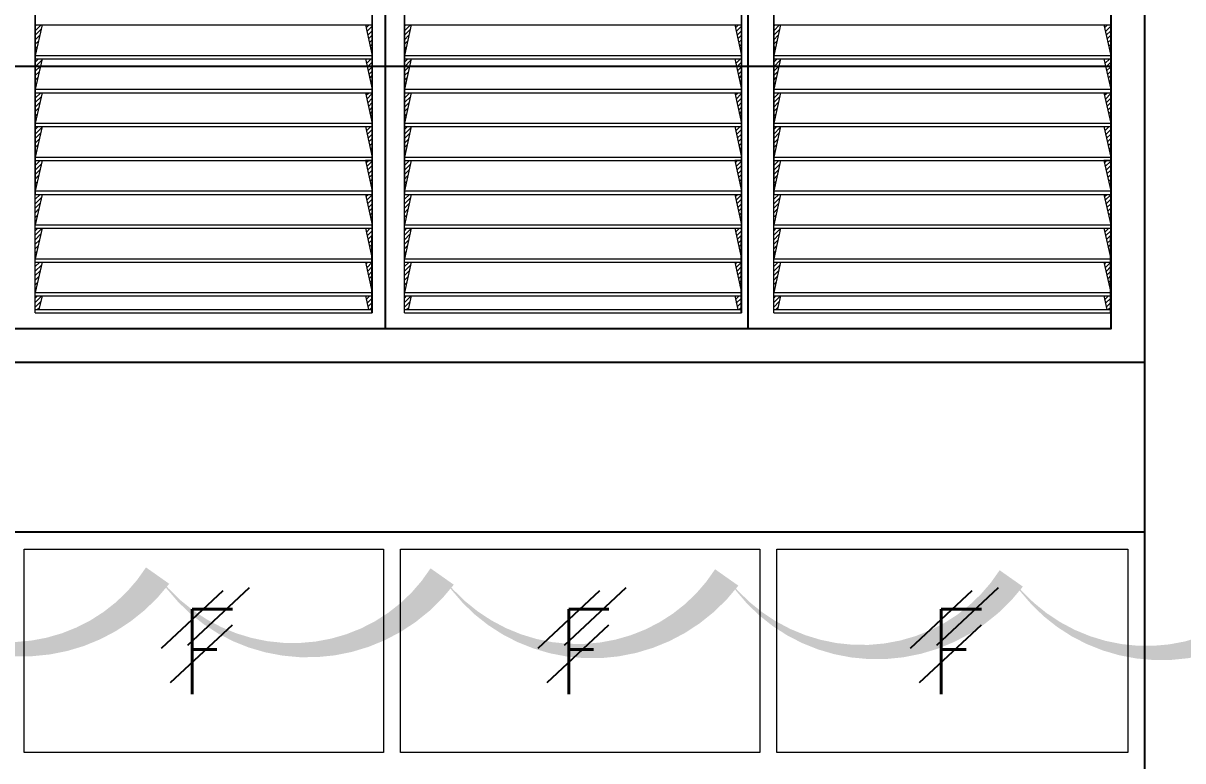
# Model space of a CAD drawing. Header units: inches. Extents: x 102027 to 175311, y -32523 to 10797.
# Drawn here: x 153179 to 156599, y -26188 to -24012 of the extents above; entities that cross this region are included whole.
import ezdxf

# ---------------------------------------------------------------- set-up
doc = ezdxf.new("R2010")
doc.units = ezdxf.units.IN
doc.header["$MEASUREMENT"] = 0
doc.linetypes.add('CENTER', pattern=[2, 1.25, -0.25, 0.25, -0.25])
doc.linetypes.add('HIDDEN', pattern=[0.375, 0.25, -0.125])
for name, color, linetype in [('1', 1, 'CENTER'), ('M-HVAC-DUCT-NEW', 5, 'Continuous'), ('M-X-BKGD', 8, 'Continuous')]:
    doc.layers.add(name, color=color, linetype=linetype)
doc.layers.add('grid nos', color=253, linetype='Continuous', lineweight=0)
doc.styles.add('SIMPLEX', font='simplex.shx')

# ---------------------------------------------------------------- blocks, each defined once
blk = doc.blocks.new('LOUVER VIL 3')
at = {"layer": '1', "color": 170, "lineweight": 0}
for p, q in [((103476.3, -14110.9), (103476.3, -12810.9)), ((103476.3, -12810.9), (103476.3, -14110.9)), ((104470.3, -14460.9), (104470.3, -12810.9)), ((104470.3, -12810.9), (104470.3, -14460.9)), ((104565.3, -14110.9), (104565.3, -12810.9)), ((104565.3, -12810.9), (104565.3, -14110.9)), ((105559.3, -14460.9), (105559.3, -12810.9)), ((105559.3, -12810.9), (105559.3, -14460.9)), ((105654.3, -14110.9), (105654.3, -12810.9)), ((105654.3, -12810.9), (105654.3, -14110.9)), ((106648.3, -14460.9), (106648.3, -12810.9)), ((106648.3, -12810.9), (106648.3, -14460.9)), ((103476.3, -13610.9), (104470.3, -13610.9)), ((104450.3, -13610.9), (104470.3, -13610.9)), ((104450.3, -13610.9), (104470.3, -13610.9)), ((104565.3, -13610.9), (105559.3, -13610.9)), ((105539.3, -13610.9), (105559.3, -13610.9)), ((105539.3, -13610.9), (105559.3, -13610.9)), ((105654.3, -13610.9), (106648.3, -13610.9)), ((106628.3, -13610.9), (106648.3, -13610.9)), ((106628.3, -13610.9), (106648.3, -13610.9)), ((103476.3, -13700.9), (104470.3, -13700.9)), ((103476.3, -13710.9), (104470.3, -13710.9)), ((104450.3, -13710.9), (104470.3, -13710.9)), ((104450.3, -13710.9), (104470.3, -13710.9)), ((104565.3, -13700.9), (105559.3, -13700.9)), ((104565.3, -13710.9), (105559.3, -13710.9)), ((105539.3, -13710.9), (105559.3, -13710.9)), ((105539.3, -13710.9), (105559.3, -13710.9)), ((105654.3, -13700.9), (106648.3, -13700.9)), ((105654.3, -13710.9), (106648.3, -13710.9)), ((106628.3, -13710.9), (106648.3, -13710.9)), ((106628.3, -13710.9), (106648.3, -13710.9)), ((103476.3, -13800.9), (104470.3, -13800.9)), ((103476.3, -13810.9), (104470.3, -13810.9)), ((104450.3, -13810.9), (104470.3, -13810.9)), ((104450.3, -13810.9), (104470.3, -13810.9)), ((104565.3, -13800.9), (105559.3, -13800.9)), ((104565.3, -13810.9), (105559.3, -13810.9)), ((105539.3, -13810.9), (105559.3, -13810.9)), ((105539.3, -13810.9), (105559.3, -13810.9)), ((105654.3, -13800.9), (106648.3, -13800.9)), ((105654.3, -13810.9), (106648.3, -13810.9)), ((106628.3, -13810.9), (106648.3, -13810.9)), ((106628.3, -13810.9), (106648.3, -13810.9)), ((103476.3, -13900.9), (104470.3, -13900.9)), ((103476.3, -13910.9), (104470.3, -13910.9)), ((104450.3, -13910.9), (104470.3, -13910.9)), ((104450.3, -13910.9), (104470.3, -13910.9)), ((104565.3, -13900.9), (105559.3, -13900.9)), ((104565.3, -13910.9), (105559.3, -13910.9)), ((105539.3, -13910.9), (105559.3, -13910.9)), ((105539.3, -13910.9), (105559.3, -13910.9)), ((105654.3, -13900.9), (106648.3, -13900.9)), ((105654.3, -13910.9), (106648.3, -13910.9)), ((106628.3, -13910.9), (106648.3, -13910.9)), ((106628.3, -13910.9), (106648.3, -13910.9)), ((103476.3, -14000.9), (104470.3, -14000.9)), ((103476.3, -14010.9), (104470.3, -14010.9)), ((104450.3, -14010.9), (104470.3, -14010.9)), ((104450.3, -14010.9), (104470.3, -14010.9)), ((104565.3, -14000.9), (105559.3, -14000.9)), ((104565.3, -14010.9), (105559.3, -14010.9)), ((105539.3, -14010.9), (105559.3, -14010.9)), ((105539.3, -14010.9), (105559.3, -14010.9)), ((105654.3, -14000.9), (106648.3, -14000.9)), ((105654.3, -14010.9), (106648.3, -14010.9)), ((106628.3, -14010.9), (106648.3, -14010.9)), ((106628.3, -14010.9), (106648.3, -14010.9)), ((103476.3, -14100.9), (104470.3, -14100.9)), ((103476.3, -14110.9), (104470.3, -14110.9)), ((104450.3, -14110.9), (104470.3, -14110.9)), ((104450.3, -14110.9), (104470.3, -14110.9)), ((104470.1, -14100.9), (104470.3, -14100.9)), ((104470.1, -14100.9), (104470.3, -14100.9)), ((104565.3, -14100.9), (105559.3, -14100.9)), ((104565.3, -14110.9), (105559.3, -14110.9)), ((105539.3, -14110.9), (105559.3, -14110.9)), ((105539.3, -14110.9), (105559.3, -14110.9)), ((105559.1, -14100.9), (105559.3, -14100.9)), ((105559.1, -14100.9), (105559.3, -14100.9)), ((105654.3, -14100.9), (106648.3, -14100.9)), ((105654.3, -14110.9), (106648.3, -14110.9)), ((106628.3, -14110.9), (106648.3, -14110.9)), ((106628.3, -14110.9), (106648.3, -14110.9)), ((106648.1, -14100.9), (106648.3, -14100.9)), ((106648.1, -14100.9), (106648.3, -14100.9)), ((103476.3, -14200.9), (104470.3, -14200.9)), ((103476.3, -14210.9), (104470.3, -14210.9)), ((104450.3, -14210.9), (104470.3, -14210.9)), ((104450.3, -14210.9), (104470.3, -14210.9)), ((104469.9, -14200.9), (104470.3, -14200.9)), ((104469.9, -14200.9), (104470.3, -14200.9)), ((104565.3, -14200.9), (105559.3, -14200.9)), ((104565.3, -14210.9), (105559.3, -14210.9)), ((105539.3, -14210.9), (105559.3, -14210.9)), ((105539.3, -14210.9), (105559.3, -14210.9)), ((105558.9, -14200.9), (105559.3, -14200.9)), ((105558.9, -14200.9), (105559.3, -14200.9)), ((105654.3, -14200.9), (106648.3, -14200.9)), ((105654.3, -14210.9), (106648.3, -14210.9)), ((106628.3, -14210.9), (106648.3, -14210.9)), ((106628.3, -14210.9), (106648.3, -14210.9)), ((106647.9, -14200.9), (106648.3, -14200.9)), ((106647.9, -14200.9), (106648.3, -14200.9)), ((103476.3, -14300.9), (104470.3, -14300.9)), ((103476.3, -14310.9), (104470.3, -14310.9)), ((104450.3, -14310.9), (104470.3, -14310.9)), ((104450.3, -14310.9), (104470.3, -14310.9)), ((104469.7, -14300.9), (104470.3, -14300.9)), ((104469.7, -14300.9), (104470.3, -14300.9)), ((104565.3, -14300.9), (105559.3, -14300.9)), ((104565.3, -14310.9), (105559.3, -14310.9)), ((105539.3, -14310.9), (105559.3, -14310.9)), ((105539.3, -14310.9), (105559.3, -14310.9)), ((105558.7, -14300.9), (105559.3, -14300.9)), ((105558.7, -14300.9), (105559.3, -14300.9)), ((105654.3, -14300.9), (106648.3, -14300.9)), ((105654.3, -14310.9), (106648.3, -14310.9)), ((106628.3, -14310.9), (106648.3, -14310.9)), ((106628.3, -14310.9), (106648.3, -14310.9)), ((106647.7, -14300.9), (106648.3, -14300.9)), ((106647.7, -14300.9), (106648.3, -14300.9)), ((103476.3, -14400.9), (104470.3, -14400.9)), ((103476.3, -14410.9), (104470.3, -14410.9)), ((104450.3, -14410.9), (104470.3, -14410.9)), ((104450.3, -14410.9), (104470.3, -14410.9)), ((104469.5, -14400.9), (104470.3, -14400.9)), ((104469.5, -14400.9), (104470.3, -14400.9)), ((104565.3, -14400.9), (105559.3, -14400.9)), ((104565.3, -14410.9), (105559.3, -14410.9)), ((105539.3, -14410.9), (105559.3, -14410.9)), ((105539.3, -14410.9), (105559.3, -14410.9)), ((105558.5, -14400.9), (105559.3, -14400.9)), ((105558.5, -14400.9), (105559.3, -14400.9)), ((105654.3, -14400.9), (106648.3, -14400.9)), ((105654.3, -14410.9), (106648.3, -14410.9)), ((106628.3, -14410.9), (106648.3, -14410.9)), ((106628.3, -14410.9), (106648.3, -14410.9)), ((106647.5, -14400.9), (106648.3, -14400.9)), ((106647.5, -14400.9), (106648.3, -14400.9)), ((103476.3, -14450.9), (104470.3, -14450.9)), ((103476.3, -14460.9), (104470.3, -14460.9)), ((104459.2, -14450.9), (104470.3, -14450.9)), ((104459.2, -14450.9), (104469.4, -14450.9)), ((104469.4, -14460.9), (104470.3, -14460.9)), ((104565.3, -14450.9), (105559.3, -14450.9)), ((104565.3, -14460.9), (105559.3, -14460.9)), ((105548.2, -14450.9), (105559.3, -14450.9)), ((105548.2, -14450.9), (105558.4, -14450.9)), ((105558.4, -14460.9), (105559.3, -14460.9)), ((105654.3, -14450.9), (106648.3, -14450.9)), ((105654.3, -14460.9), (106648.3, -14460.9)), ((106637.2, -14450.9), (106648.3, -14450.9)), ((106637.2, -14450.9), (106647.4, -14450.9)), ((106647.4, -14460.9), (106648.3, -14460.9))]:
    blk.add_line(p, q, dxfattribs=at)
at = {"layer": 'grid nos', "color": 170, "linetype": 'Continuous', "ltscale": 10000}
for p, q in [((103476.3, -13614.9), (103480.3, -13610.9)), ((103476.3, -13628.2), (103493.6, -13610.9)), ((104452.2, -13619.7), (104461, -13610.9)), ((104565.3, -13614.9), (104569.3, -13610.9)), ((104565.3, -13628.2), (104582.6, -13610.9)), ((105541.2, -13619.7), (105550, -13610.9)), ((105654.3, -13614.9), (105658.3, -13610.9)), ((105654.3, -13628.2), (105671.6, -13610.9)), ((106630.2, -13619.7), (106639, -13610.9)), ((103476.3, -13641.4), (103493.3, -13624.4)), ((103476.3, -13654.7), (103489.5, -13641.5)), ((104454.6, -13630.5), (104470.3, -13614.9)), ((104457, -13641.4), (104470.3, -13628.1)), ((104459.5, -13652.2), (104470.3, -13641.4)), ((104565.3, -13641.4), (104582.3, -13624.4)), ((104565.3, -13654.7), (104578.5, -13641.5)), ((105543.6, -13630.5), (105559.3, -13614.9)), ((105546, -13641.4), (105559.3, -13628.1)), ((105548.5, -13652.2), (105559.3, -13641.4)), ((105654.3, -13641.4), (105671.3, -13624.4)), ((105654.3, -13654.7), (105667.5, -13641.5)), ((106632.6, -13630.5), (106648.3, -13614.9)), ((106635, -13641.4), (106648.3, -13628.1)), ((106637.5, -13652.2), (106648.3, -13641.4)), ((103476.3, -13667.9), (103485.7, -13658.5)), ((103476.3, -13681.2), (103481.9, -13675.6)), ((104461.9, -13663.1), (104470.3, -13654.7)), ((104464.3, -13673.9), (104470.3, -13667.9)), ((104565.3, -13667.9), (104574.7, -13658.5)), ((104565.3, -13681.2), (104570.9, -13675.6)), ((105550.9, -13663.1), (105559.3, -13654.7)), ((105553.3, -13673.9), (105559.3, -13667.9)), ((105654.3, -13667.9), (105663.7, -13658.5)), ((105654.3, -13681.2), (105659.9, -13675.6)), ((106639.9, -13663.1), (106648.3, -13654.7)), ((106642.3, -13673.9), (106648.3, -13667.9)), ((103476.3, -13694.4), (103478.1, -13692.6)), ((103476.3, -13721), (103486.4, -13710.9)), ((104450.9, -13713.8), (104453.8, -13710.9)), ((104453.3, -13724.6), (104467.1, -13710.9)), ((104466.7, -13684.8), (104470.3, -13681.2)), ((104469.1, -13695.6), (104470.3, -13694.4)), ((104565.3, -13694.4), (104567.1, -13692.6)), ((104565.3, -13721), (104575.4, -13710.9)), ((105539.9, -13713.8), (105542.8, -13710.9)), ((105542.3, -13724.6), (105556.1, -13710.9)), ((105555.7, -13684.8), (105559.3, -13681.2)), ((105558.1, -13695.6), (105559.3, -13694.4)), ((105654.3, -13694.4), (105656.1, -13692.6)), ((105654.3, -13721), (105664.4, -13710.9)), ((106628.9, -13713.8), (106631.8, -13710.9)), ((106631.3, -13724.6), (106645.1, -13710.9)), ((106644.7, -13684.8), (106648.3, -13681.2)), ((106647.1, -13695.6), (106648.3, -13694.4)), ((103476.3, -13734.2), (103495.3, -13715.2)), ((103476.3, -13747.5), (103491.5, -13732.2)), ((104455.7, -13735.5), (104470.3, -13720.9)), ((104458.1, -13746.3), (104470.3, -13734.2)), ((104460.6, -13757.2), (104470.3, -13747.5)), ((104565.3, -13734.2), (104584.3, -13715.2)), ((104565.3, -13747.5), (104580.5, -13732.2)), ((105544.7, -13735.5), (105559.3, -13720.9)), ((105547.1, -13746.3), (105559.3, -13734.2)), ((105549.6, -13757.2), (105559.3, -13747.5)), ((105654.3, -13734.2), (105673.3, -13715.2)), ((105654.3, -13747.5), (105669.5, -13732.2)), ((106633.7, -13735.5), (106648.3, -13720.9)), ((106636.1, -13746.3), (106648.3, -13734.2)), ((106638.6, -13757.2), (106648.3, -13747.5)), ((103476.3, -13760.7), (103487.7, -13749.3)), ((103476.3, -13774), (103483.9, -13766.3)), ((104463, -13768), (104470.3, -13760.7)), ((104465.4, -13778.9), (104470.3, -13774)), ((104565.3, -13760.7), (104576.7, -13749.3)), ((104565.3, -13774), (104572.9, -13766.3)), ((105552, -13768), (105559.3, -13760.7)), ((105554.4, -13778.9), (105559.3, -13774)), ((105654.3, -13760.7), (105665.7, -13749.3)), ((105654.3, -13774), (105661.9, -13766.3)), ((106641, -13768), (106648.3, -13760.7)), ((106643.4, -13778.9), (106648.3, -13774)), ((103476.3, -13787.3), (103480.2, -13783.4)), ((103476.3, -13800.5), (103476.4, -13800.4)), ((103476.3, -13813.8), (103479.2, -13810.9)), ((103476.3, -13827), (103492.4, -13810.9)), ((104452, -13818.7), (104459.9, -13810.9)), ((104454.4, -13829.6), (104470.3, -13813.8)), ((104467.8, -13789.7), (104470.3, -13787.2)), ((104470.2, -13800.6), (104470.3, -13800.5)), ((104565.3, -13787.3), (104569.2, -13783.4)), ((104565.3, -13800.5), (104565.4, -13800.4)), ((104565.3, -13813.8), (104568.2, -13810.9)), ((104565.3, -13827), (104581.4, -13810.9)), ((105541, -13818.7), (105548.9, -13810.9)), ((105543.4, -13829.6), (105559.3, -13813.8)), ((105556.8, -13789.7), (105559.3, -13787.2)), ((105559.2, -13800.6), (105559.3, -13800.5)), ((105654.3, -13787.3), (105658.2, -13783.4)), ((105654.3, -13800.5), (105654.4, -13800.4)), ((105654.3, -13813.8), (105657.2, -13810.9)), ((105654.3, -13827), (105670.4, -13810.9)), ((106630, -13818.7), (106637.9, -13810.9)), ((106632.4, -13829.6), (106648.3, -13813.8)), ((106645.8, -13789.7), (106648.3, -13787.2)), ((106648.2, -13800.6), (106648.3, -13800.5)), ((103476.3, -13840.3), (103493.6, -13823)), ((103476.3, -13853.5), (103489.8, -13840)), ((104456.8, -13840.4), (104470.3, -13827)), ((104459.2, -13851.3), (104470.3, -13840.3)), ((104565.3, -13840.3), (104582.6, -13823)), ((104565.3, -13853.5), (104578.8, -13840)), ((105545.8, -13840.4), (105559.3, -13827)), ((105548.2, -13851.3), (105559.3, -13840.3)), ((105654.3, -13840.3), (105671.6, -13823)), ((105654.3, -13853.5), (105667.8, -13840)), ((106634.8, -13840.4), (106648.3, -13827)), ((106637.2, -13851.3), (106648.3, -13840.3)), ((103476.3, -13866.8), (103486, -13857.1)), ((103476.3, -13880.1), (103482.2, -13874.1)), ((104461.7, -13862.1), (104470.3, -13853.5)), ((104464.1, -13873), (104470.3, -13866.8)), ((104466.5, -13883.8), (104470.3, -13880)), ((104565.3, -13866.8), (104575, -13857.1)), ((104565.3, -13880.1), (104571.2, -13874.1)), ((105550.7, -13862.1), (105559.3, -13853.5)), ((105553.1, -13873), (105559.3, -13866.8)), ((105555.5, -13883.8), (105559.3, -13880)), ((105654.3, -13866.8), (105664, -13857.1)), ((105654.3, -13880.1), (105660.2, -13874.1)), ((106639.7, -13862.1), (106648.3, -13853.5)), ((106642.1, -13873), (106648.3, -13866.8)), ((106644.5, -13883.8), (106648.3, -13880)), ((103476.3, -13893.3), (103478.4, -13891.2)), ((103476.3, -13919.8), (103485.2, -13910.9)), ((103476.3, -13933.1), (103495.6, -13913.7)), ((104450.7, -13912.9), (104452.7, -13910.9)), ((104453.1, -13923.7), (104466, -13910.9)), ((104468.9, -13894.7), (104470.3, -13893.3)), ((104565.3, -13893.3), (104567.4, -13891.2)), ((104565.3, -13919.8), (104574.2, -13910.9)), ((104565.3, -13933.1), (104584.6, -13913.7)), ((105539.7, -13912.9), (105541.7, -13910.9)), ((105542.1, -13923.7), (105555, -13910.9)), ((105557.9, -13894.7), (105559.3, -13893.3)), ((105654.3, -13893.3), (105656.4, -13891.2)), ((105654.3, -13919.8), (105663.2, -13910.9)), ((105654.3, -13933.1), (105673.6, -13913.7)), ((106628.7, -13912.9), (106630.7, -13910.9)), ((106631.1, -13923.7), (106644, -13910.9)), ((106646.9, -13894.7), (106648.3, -13893.3)), ((103476.3, -13946.4), (103491.8, -13930.8)), ((103476.3, -13959.6), (103488.1, -13947.8)), ((104455.5, -13934.6), (104470.3, -13919.8)), ((104457.9, -13945.4), (104470.3, -13933.1)), ((104460.4, -13956.3), (104470.3, -13946.3)), ((104565.3, -13946.4), (104580.8, -13930.8)), ((104565.3, -13959.6), (104577.1, -13947.8)), ((105544.5, -13934.6), (105559.3, -13919.8)), ((105546.9, -13945.4), (105559.3, -13933.1)), ((105549.4, -13956.3), (105559.3, -13946.3)), ((105654.3, -13946.4), (105669.8, -13930.8)), ((105654.3, -13959.6), (105666.1, -13947.8)), ((106633.5, -13934.6), (106648.3, -13919.8)), ((106635.9, -13945.4), (106648.3, -13933.1)), ((106638.4, -13956.3), (106648.3, -13946.3)), ((103476.3, -13972.9), (103484.3, -13964.9)), ((103476.3, -13986.1), (103480.5, -13981.9)), ((104462.8, -13967.1), (104470.3, -13959.6)), ((104465.2, -13977.9), (104470.3, -13972.9)), ((104467.6, -13988.8), (104470.3, -13986.1)), ((104565.3, -13972.9), (104573.3, -13964.9)), ((104565.3, -13986.1), (104569.5, -13981.9)), ((105551.8, -13967.1), (105559.3, -13959.6)), ((105554.2, -13977.9), (105559.3, -13972.9)), ((105556.6, -13988.8), (105559.3, -13986.1)), ((105654.3, -13972.9), (105662.3, -13964.9)), ((105654.3, -13986.1), (105658.5, -13981.9)), ((106640.8, -13967.1), (106648.3, -13959.6)), ((106643.2, -13977.9), (106648.3, -13972.9)), ((106645.6, -13988.8), (106648.3, -13986.1)), ((103476.3, -13999.4), (103476.7, -13999)), ((103476.3, -14012.6), (103478, -14010.9)), ((103476.3, -14025.9), (103491.3, -14010.9)), ((103476.3, -14039.2), (103493.9, -14021.5)), ((104451.8, -14017.8), (104458.8, -14010.9)), ((104454.2, -14028.7), (104470.3, -14012.6)), ((104470, -13999.6), (104470.3, -13999.4)), ((104565.3, -13999.4), (104565.7, -13999)), ((104565.3, -14012.6), (104567, -14010.9)), ((104565.3, -14025.9), (104580.3, -14010.9)), ((104565.3, -14039.2), (104582.9, -14021.5)), ((105540.8, -14017.8), (105547.8, -14010.9)), ((105543.2, -14028.7), (105559.3, -14012.6)), ((105559, -13999.6), (105559.3, -13999.4)), ((105654.3, -13999.4), (105654.7, -13999)), ((105654.3, -14012.6), (105656, -14010.9)), ((105654.3, -14025.9), (105669.3, -14010.9)), ((105654.3, -14039.2), (105671.9, -14021.5)), ((106629.8, -14017.8), (106636.8, -14010.9)), ((106632.2, -14028.7), (106648.3, -14012.6)), ((106648, -13999.6), (106648.3, -13999.4)), ((103476.3, -14052.4), (103490.1, -14038.6)), ((103476.3, -14065.7), (103486.3, -14055.6)), ((104456.6, -14039.5), (104470.3, -14025.9)), ((104459, -14050.4), (104470.3, -14039.1)), ((104461.5, -14061.2), (104470.3, -14052.4)), ((104565.3, -14052.4), (104579.1, -14038.6)), ((104565.3, -14065.7), (104575.3, -14055.6)), ((105545.6, -14039.5), (105559.3, -14025.9)), ((105548, -14050.4), (105559.3, -14039.1)), ((105550.5, -14061.2), (105559.3, -14052.4)), ((105654.3, -14052.4), (105668.1, -14038.6)), ((105654.3, -14065.7), (105664.3, -14055.6)), ((106634.6, -14039.5), (106648.3, -14025.9)), ((106637, -14050.4), (106648.3, -14039.1)), ((106639.5, -14061.2), (106648.3, -14052.4)), ((103476.3, -14078.9), (103482.5, -14072.7)), ((103476.3, -14092.2), (103478.7, -14089.7)), ((104463.9, -14072.1), (104470.3, -14065.7)), ((104466.3, -14082.9), (104470.3, -14078.9)), ((104565.3, -14078.9), (104571.5, -14072.7)), ((104565.3, -14092.2), (104567.7, -14089.7)), ((105552.9, -14072.1), (105559.3, -14065.7)), ((105555.3, -14082.9), (105559.3, -14078.9)), ((105654.3, -14078.9), (105660.5, -14072.7)), ((105654.3, -14092.2), (105656.7, -14089.7)), ((106641.9, -14072.1), (106648.3, -14065.7)), ((106644.3, -14082.9), (106648.3, -14078.9)), ((103476.3, -14112.2), (103477.6, -14110.9)), ((103476.3, -14125.5), (103490.9, -14110.9)), ((103476.3, -14138.7), (103494, -14121)), ((104451.7, -14117.5), (104458.3, -14110.9)), ((104454.1, -14128.3), (104470.3, -14112.2)), ((104468.7, -14093.8), (104470.3, -14092.2)), ((104565.3, -14112.2), (104566.6, -14110.9)), ((104565.3, -14125.5), (104579.9, -14110.9)), ((104565.3, -14138.7), (104583, -14121)), ((105540.7, -14117.5), (105547.3, -14110.9)), ((105543.1, -14128.3), (105559.3, -14112.2)), ((105557.7, -14093.8), (105559.3, -14092.2)), ((105654.3, -14112.2), (105655.6, -14110.9)), ((105654.3, -14125.5), (105668.9, -14110.9)), ((105654.3, -14138.7), (105672, -14121)), ((106629.7, -14117.5), (106636.3, -14110.9)), ((106632.1, -14128.3), (106648.3, -14112.2)), ((106646.7, -14093.8), (106648.3, -14092.2)), ((103476.3, -14152), (103490.2, -14138)), ((103476.3, -14165.2), (103486.4, -14155.1)), ((104456.6, -14139.2), (104470.3, -14125.5)), ((104459, -14150), (104470.3, -14138.7)), ((104461.4, -14160.9), (104470.3, -14152)), ((104565.3, -14152), (104579.2, -14138)), ((104565.3, -14165.2), (104575.4, -14155.1)), ((105545.6, -14139.2), (105559.3, -14125.5)), ((105548, -14150), (105559.3, -14138.7)), ((105550.4, -14160.9), (105559.3, -14152)), ((105654.3, -14152), (105668.2, -14138)), ((105654.3, -14165.2), (105664.4, -14155.1)), ((106634.6, -14139.2), (106648.3, -14125.5)), ((106637, -14150), (106648.3, -14138.7)), ((106639.4, -14160.9), (106648.3, -14152)), ((103476.3, -14178.5), (103482.7, -14172.1)), ((103476.3, -14191.8), (103478.9, -14189.2)), ((104463.8, -14171.7), (104470.3, -14165.2)), ((104466.2, -14182.6), (104470.3, -14178.5)), ((104468.6, -14193.4), (104470.3, -14191.7)), ((104565.3, -14178.5), (104571.7, -14172.1)), ((104565.3, -14191.8), (104567.9, -14189.2)), ((105552.8, -14171.7), (105559.3, -14165.2)), ((105555.2, -14182.6), (105559.3, -14178.5)), ((105557.6, -14193.4), (105559.3, -14191.7)), ((105654.3, -14178.5), (105660.7, -14172.1)), ((105654.3, -14191.8), (105656.9, -14189.2)), ((106641.8, -14171.7), (106648.3, -14165.2)), ((106644.2, -14182.6), (106648.3, -14178.5)), ((106646.6, -14193.4), (106648.3, -14191.7)), ((103476.3, -14218.3), (103483.7, -14210.9)), ((103476.3, -14231.5), (103496.1, -14211.7)), ((104450.4, -14211.6), (104451.1, -14210.9)), ((104452.8, -14222.4), (104464.4, -14210.9)), ((104455.2, -14233.3), (104470.3, -14218.3)), ((104565.3, -14218.3), (104572.7, -14210.9)), ((104565.3, -14231.5), (104585.1, -14211.7)), ((105539.4, -14211.6), (105540.1, -14210.9)), ((105541.8, -14222.4), (105553.4, -14210.9)), ((105544.2, -14233.3), (105559.3, -14218.3)), ((105654.3, -14218.3), (105661.7, -14210.9)), ((105654.3, -14231.5), (105674.1, -14211.7)), ((106628.4, -14211.6), (106629.1, -14210.9)), ((106630.8, -14222.4), (106642.4, -14210.9)), ((106633.2, -14233.3), (106648.3, -14218.3)), ((103476.3, -14244.8), (103492.3, -14228.8)), ((103476.3, -14258.1), (103488.5, -14245.8)), ((104457.7, -14244.1), (104470.3, -14231.5)), ((104460.1, -14255), (104470.3, -14244.8)), ((104462.5, -14265.8), (104470.3, -14258)), ((104565.3, -14244.8), (104581.3, -14228.8)), ((104565.3, -14258.1), (104577.5, -14245.8)), ((105546.7, -14244.1), (105559.3, -14231.5)), ((105549.1, -14255), (105559.3, -14244.8)), ((105551.5, -14265.8), (105559.3, -14258)), ((105654.3, -14244.8), (105670.3, -14228.8)), ((105654.3, -14258.1), (105666.5, -14245.8)), ((106635.7, -14244.1), (106648.3, -14231.5)), ((106638.1, -14255), (106648.3, -14244.8)), ((106640.5, -14265.8), (106648.3, -14258)), ((103476.3, -14271.3), (103484.7, -14262.9)), ((103476.3, -14284.6), (103480.9, -14279.9)), ((104464.9, -14276.7), (104470.3, -14271.3)), ((104467.3, -14287.5), (104470.3, -14284.6)), ((104565.3, -14271.3), (104573.7, -14262.9)), ((104565.3, -14284.6), (104569.9, -14279.9)), ((105553.9, -14276.7), (105559.3, -14271.3)), ((105556.3, -14287.5), (105559.3, -14284.6)), ((105654.3, -14271.3), (105662.7, -14262.9)), ((105654.3, -14284.6), (105658.9, -14279.9)), ((106642.9, -14276.7), (106648.3, -14271.3)), ((106645.3, -14287.5), (106648.3, -14284.6)), ((103476.3, -14297.8), (103477.1, -14297)), ((103476.3, -14311.1), (103476.5, -14310.9)), ((103476.3, -14324.3), (103489.7, -14310.9)), ((103476.3, -14337.6), (103494.3, -14319.5)), ((104451.5, -14316.5), (104457.2, -14310.9)), ((104453.9, -14327.4), (104470.3, -14311.1)), ((104456.3, -14338.2), (104470.3, -14324.3)), ((104469.7, -14298.4), (104470.3, -14297.8)), ((104565.3, -14297.8), (104566.1, -14297)), ((104565.3, -14311.1), (104565.5, -14310.9)), ((104565.3, -14324.3), (104578.7, -14310.9)), ((104565.3, -14337.6), (104583.3, -14319.5)), ((105540.5, -14316.5), (105546.2, -14310.9)), ((105542.9, -14327.4), (105559.3, -14311.1)), ((105545.3, -14338.2), (105559.3, -14324.3)), ((105558.7, -14298.4), (105559.3, -14297.8)), ((105654.3, -14297.8), (105655.1, -14297)), ((105654.3, -14311.1), (105654.5, -14310.9)), ((105654.3, -14324.3), (105667.7, -14310.9)), ((105654.3, -14337.6), (105672.3, -14319.5)), ((106629.5, -14316.5), (106635.2, -14310.9)), ((106631.9, -14327.4), (106648.3, -14311.1)), ((106634.3, -14338.2), (106648.3, -14324.3)), ((106647.7, -14298.4), (106648.3, -14297.8)), ((103476.3, -14350.9), (103490.6, -14336.6)), ((103476.3, -14364.1), (103486.8, -14353.6)), ((104458.8, -14349.1), (104470.3, -14337.6)), ((104461.2, -14359.9), (104470.3, -14350.8)), ((104565.3, -14350.9), (104579.6, -14336.6)), ((104565.3, -14364.1), (104575.8, -14353.6)), ((105547.8, -14349.1), (105559.3, -14337.6)), ((105550.2, -14359.9), (105559.3, -14350.8)), ((105654.3, -14350.9), (105668.6, -14336.6)), ((105654.3, -14364.1), (105664.8, -14353.6)), ((106636.8, -14349.1), (106648.3, -14337.6)), ((106639.2, -14359.9), (106648.3, -14350.8)), ((103476.3, -14377.4), (103483, -14370.7)), ((103476.3, -14390.6), (103479.2, -14387.7)), ((104463.6, -14370.8), (104470.3, -14364.1)), ((104466, -14381.6), (104470.3, -14377.4)), ((104468.4, -14392.5), (104470.3, -14390.6)), ((104565.3, -14377.4), (104572, -14370.7)), ((104565.3, -14390.6), (104568.2, -14387.7)), ((105552.6, -14370.8), (105559.3, -14364.1)), ((105555, -14381.6), (105559.3, -14377.4)), ((105557.4, -14392.5), (105559.3, -14390.6)), ((105654.3, -14377.4), (105661, -14370.7)), ((105654.3, -14390.6), (105657.2, -14387.7)), ((106641.6, -14370.8), (106648.3, -14364.1)), ((106644, -14381.6), (106648.3, -14377.4)), ((106646.4, -14392.5), (106648.3, -14390.6)), ((103476.3, -14417.1), (103482.5, -14410.9)), ((103476.3, -14430.4), (103495.8, -14410.9)), ((103476.3, -14443.7), (103492.6, -14427.3)), ((104452.6, -14421.5), (104463.3, -14410.9)), ((104455, -14432.4), (104470.3, -14417.1)), ((104457.5, -14443.2), (104470.3, -14430.4)), ((104565.3, -14417.1), (104571.5, -14410.9)), ((104565.3, -14430.4), (104584.8, -14410.9)), ((104565.3, -14443.7), (104581.6, -14427.3)), ((105541.6, -14421.5), (105552.3, -14410.9)), ((105544, -14432.4), (105559.3, -14417.1)), ((105546.5, -14443.2), (105559.3, -14430.4)), ((105654.3, -14417.1), (105660.5, -14410.9)), ((105654.3, -14430.4), (105673.8, -14410.9)), ((105654.3, -14443.7), (105670.6, -14427.3)), ((106630.6, -14421.5), (106641.3, -14410.9)), ((106633, -14432.4), (106648.3, -14417.1)), ((106635.5, -14443.2), (106648.3, -14430.4)), ((103482.3, -14450.9), (103488.8, -14444.4)), ((104463, -14450.9), (104470.3, -14443.7)), ((104571.3, -14450.9), (104577.8, -14444.4)), ((105552, -14450.9), (105559.3, -14443.7)), ((105660.3, -14450.9), (105666.8, -14444.4)), ((106641, -14450.9), (106648.3, -14443.7))]:
    blk.add_line(p, q, dxfattribs=at)
at = {"layer": 'grid nos', "color": 170, "linetype": 'HIDDEN', "ltscale": 10000}
for p, q in [((103496.3, -13610.9), (103476.3, -13700.9)), ((104450.3, -13610.9), (104470.3, -13700.9)), ((104585.3, -13610.9), (104565.3, -13700.9)), ((105539.3, -13610.9), (105559.3, -13700.9)), ((105674.3, -13610.9), (105654.3, -13700.9)), ((106628.3, -13610.9), (106648.3, -13700.9)), ((103496.3, -13710.9), (103476.3, -13800.9)), ((104450.3, -13710.9), (104470.3, -13800.9)), ((104585.3, -13710.9), (104565.3, -13800.9)), ((105539.3, -13710.9), (105559.3, -13800.9)), ((105674.3, -13710.9), (105654.3, -13800.9)), ((106628.3, -13710.9), (106648.3, -13800.9)), ((103496.3, -13810.9), (103476.3, -13900.9)), ((104450.3, -13810.9), (104470.3, -13900.9)), ((104585.3, -13810.9), (104565.3, -13900.9)), ((105539.3, -13810.9), (105559.3, -13900.9)), ((105674.3, -13810.9), (105654.3, -13900.9)), ((106628.3, -13810.9), (106648.3, -13900.9)), ((103496.3, -13910.9), (103476.3, -14000.9)), ((104450.3, -13910.9), (104470.3, -14000.9)), ((104585.3, -13910.9), (104565.3, -14000.9)), ((105539.3, -13910.9), (105559.3, -14000.9)), ((105674.3, -13910.9), (105654.3, -14000.9)), ((106628.3, -13910.9), (106648.3, -14000.9)), ((103476.3, -14100.9), (103476.3, -14010.9)), ((103476.3, -14010.9), (103496.3, -14010.9)), ((103496.3, -14010.9), (103476.3, -14100.9)), ((103476.3, -14460.9), (103476.3, -14010.9)), ((104470.3, -14010.9), (104450.3, -14010.9)), ((104450.3, -14010.9), (104470.3, -14100.9)), ((104469.4, -14460.9), (104470.3, -14010.9)), ((104470.3, -14100.9), (104470.3, -14010.9)), ((104565.3, -14100.9), (104565.3, -14010.9)), ((104565.3, -14010.9), (104585.3, -14010.9)), ((104585.3, -14010.9), (104565.3, -14100.9)), ((104565.3, -14460.9), (104565.3, -14010.9)), ((105559.3, -14010.9), (105539.3, -14010.9)), ((105539.3, -14010.9), (105559.3, -14100.9)), ((105558.4, -14460.9), (105559.3, -14010.9)), ((105559.3, -14100.9), (105559.3, -14010.9)), ((105654.3, -14100.9), (105654.3, -14010.9)), ((105654.3, -14010.9), (105674.3, -14010.9)), ((105674.3, -14010.9), (105654.3, -14100.9)), ((105654.3, -14460.9), (105654.3, -14010.9)), ((106648.3, -14010.9), (106628.3, -14010.9)), ((106628.3, -14010.9), (106648.3, -14100.9)), ((106647.4, -14460.9), (106648.3, -14010.9)), ((106648.3, -14100.9), (106648.3, -14010.9)), ((103496.3, -14110.9), (103476.3, -14200.9)), ((104450.3, -14110.9), (104470.3, -14200.9)), ((104585.3, -14110.9), (104565.3, -14200.9)), ((105539.3, -14110.9), (105559.3, -14200.9)), ((105674.3, -14110.9), (105654.3, -14200.9)), ((106628.3, -14110.9), (106648.3, -14200.9)), ((103496.3, -14210.9), (103476.3, -14300.9)), ((104450.3, -14210.9), (104470.3, -14300.9)), ((104585.3, -14210.9), (104565.3, -14300.9)), ((105539.3, -14210.9), (105559.3, -14300.9)), ((105674.3, -14210.9), (105654.3, -14300.9)), ((106628.3, -14210.9), (106648.3, -14300.9)), ((103496.3, -14310.9), (103476.3, -14400.9)), ((104450.3, -14310.9), (104470.3, -14400.9)), ((104585.3, -14310.9), (104565.3, -14400.9)), ((105539.3, -14310.9), (105559.3, -14400.9)), ((105674.3, -14310.9), (105654.3, -14400.9)), ((106628.3, -14310.9), (106648.3, -14400.9)), ((103496.3, -14410.9), (103487.4, -14450.9)), ((104450.3, -14410.9), (104459.2, -14450.9)), ((104585.3, -14410.9), (104576.4, -14450.9)), ((105539.3, -14410.9), (105548.2, -14450.9)), ((105674.3, -14410.9), (105665.4, -14450.9)), ((106628.3, -14410.9), (106637.2, -14450.9)), ((103485.2, -14460.9), (103485, -14461.4)), ((104574.2, -14460.9), (104574, -14461.4)), ((105663.2, -14460.9), (105663, -14461.4))]:
    blk.add_line(p, q, dxfattribs=at)

msp = doc.modelspace()

# ---------------------------------------------------------------- linework, layer by layer
at = {"layer": 'M-HVAC-DUCT-NEW', "color": 2}
msp.add_lwpolyline([(157416, -22256.5, 0, 83.9, 0.520567), (156576.8, -22253.7, 0, 83.9, 0.520567), (155737.6, -22250.9, 0, 83.9, 0.520567), (154898.4, -22248.1, 0, 83.9, 0.520567), (154059.2, -22245.3, 0, 83.9, 0.520567), (153220, -22242.5, 0, 83.9, 0.520567), (152380.8, -22239.7, 0, 83.9, 0.520567), (151541.6, -22236.9, 0, 83.9, 0.520567), (150702.4, -22234.1, 0, 83.9, 0.520567), (150259.7, -22232.6, 0, 83.9, 0.520567), (150259.7, -23071.8, 0, 83.9, 0.520567), (150259.7, -23911, 0, 83.9, 0.520567), (150259.7, -24750.2, 0, 83.9, 0.520567), (150259.7, -25589.4, 0, 83.9, 0.520567), (151057.5, -25633.5, 0, 83.9, 0.520567), (151896.7, -25636.3, 0, 83.9, 0.520567), (152735.9, -25639.1, 0, 83.9, 0.520567), (153575.1, -25641.9, 0, 83.9, 0.520567), (154414.3, -25644.6, 0, 83.9, 0.520567), (155253.5, -25647.4, 0, 83.9, 0.520567), (156092.7, -25650.2, 0, 83.9, 0.520567), (156931.9, -25653, 0, 83.9, 0.520567)], format="xyseb", dxfattribs=at)
at = {"layer": 'M-X-BKGD', "color": 8}
for p, q in [((156486.1, -22463.4), (156486.1, -32313.4)), ((154246.1, -23363.4), (154246.1, -24913.4)), ((155316.1, -23363.4), (155316.1, -24913.4)), ((151036.1, -24138.4), (156386.1, -24138.4)), ((156486.1, -25013.4), (150936.1, -25013.4)), ((156486.1, -25513.4), (150936.1, -25513.4)), ((153845.5, -25677.8), (153663.2, -25848)), ((154956, -25677.8), (154773.7, -25848)), ((156054.5, -25677.8), (155872.2, -25848)), ((153767.8, -25686.8), (153585.5, -25857)), ((154878.3, -25686.8), (154696, -25857)), ((155976.8, -25686.8), (155794.5, -25857)), ((153794.6, -25788.3), (153612.4, -25958.5)), ((154905.2, -25788.3), (154722.9, -25958.5)), ((156003.7, -25788.3), (155821.4, -25958.5))]:
    msp.add_line(p, q, dxfattribs=at)
msp.add_lwpolyline([(151036.1, -23363.4), (156386.1, -23363.4), (156386.1, -24913.4), (151036.1, -24913.4)], close=True, dxfattribs=at)
at = {"layer": 'M-X-BKGD', "color": 8, "lineweight": 0}
for points in [[(153181.1, -25563.4), (154241.1, -25563.4), (154241.1, -26163.4), (153181.1, -26163.4)], [(154291.1, -25563.4), (155351.1, -25563.4), (155351.1, -26163.4), (154291.1, -26163.4)], [(155401.1, -25563.4), (156436.1, -25563.4), (156436.1, -26163.4), (155401.1, -26163.4)]]:
    msp.add_lwpolyline(points, close=True, dxfattribs=at)

# ---------------------------------------------------------------- block references
at = {"layer": 'M-HVAC-DUCT-NEW'}
msp.add_blockref('LOUVER VIL 3', (49737.8, -10405.9), dxfattribs=at)

# ---------------------------------------------------------------- texts
at = {"layer": 'M-X-BKGD', "color": 8, "style": 'SIMPLEX', "width": 0.85}
for p in [(153640.8, -25991.3), (154751.3, -25991.3), (155849.9, -25991.3)]:
    msp.add_text('F', height=250, dxfattribs=at).set_placement(p)

doc.saveas('drawing.dxf')
